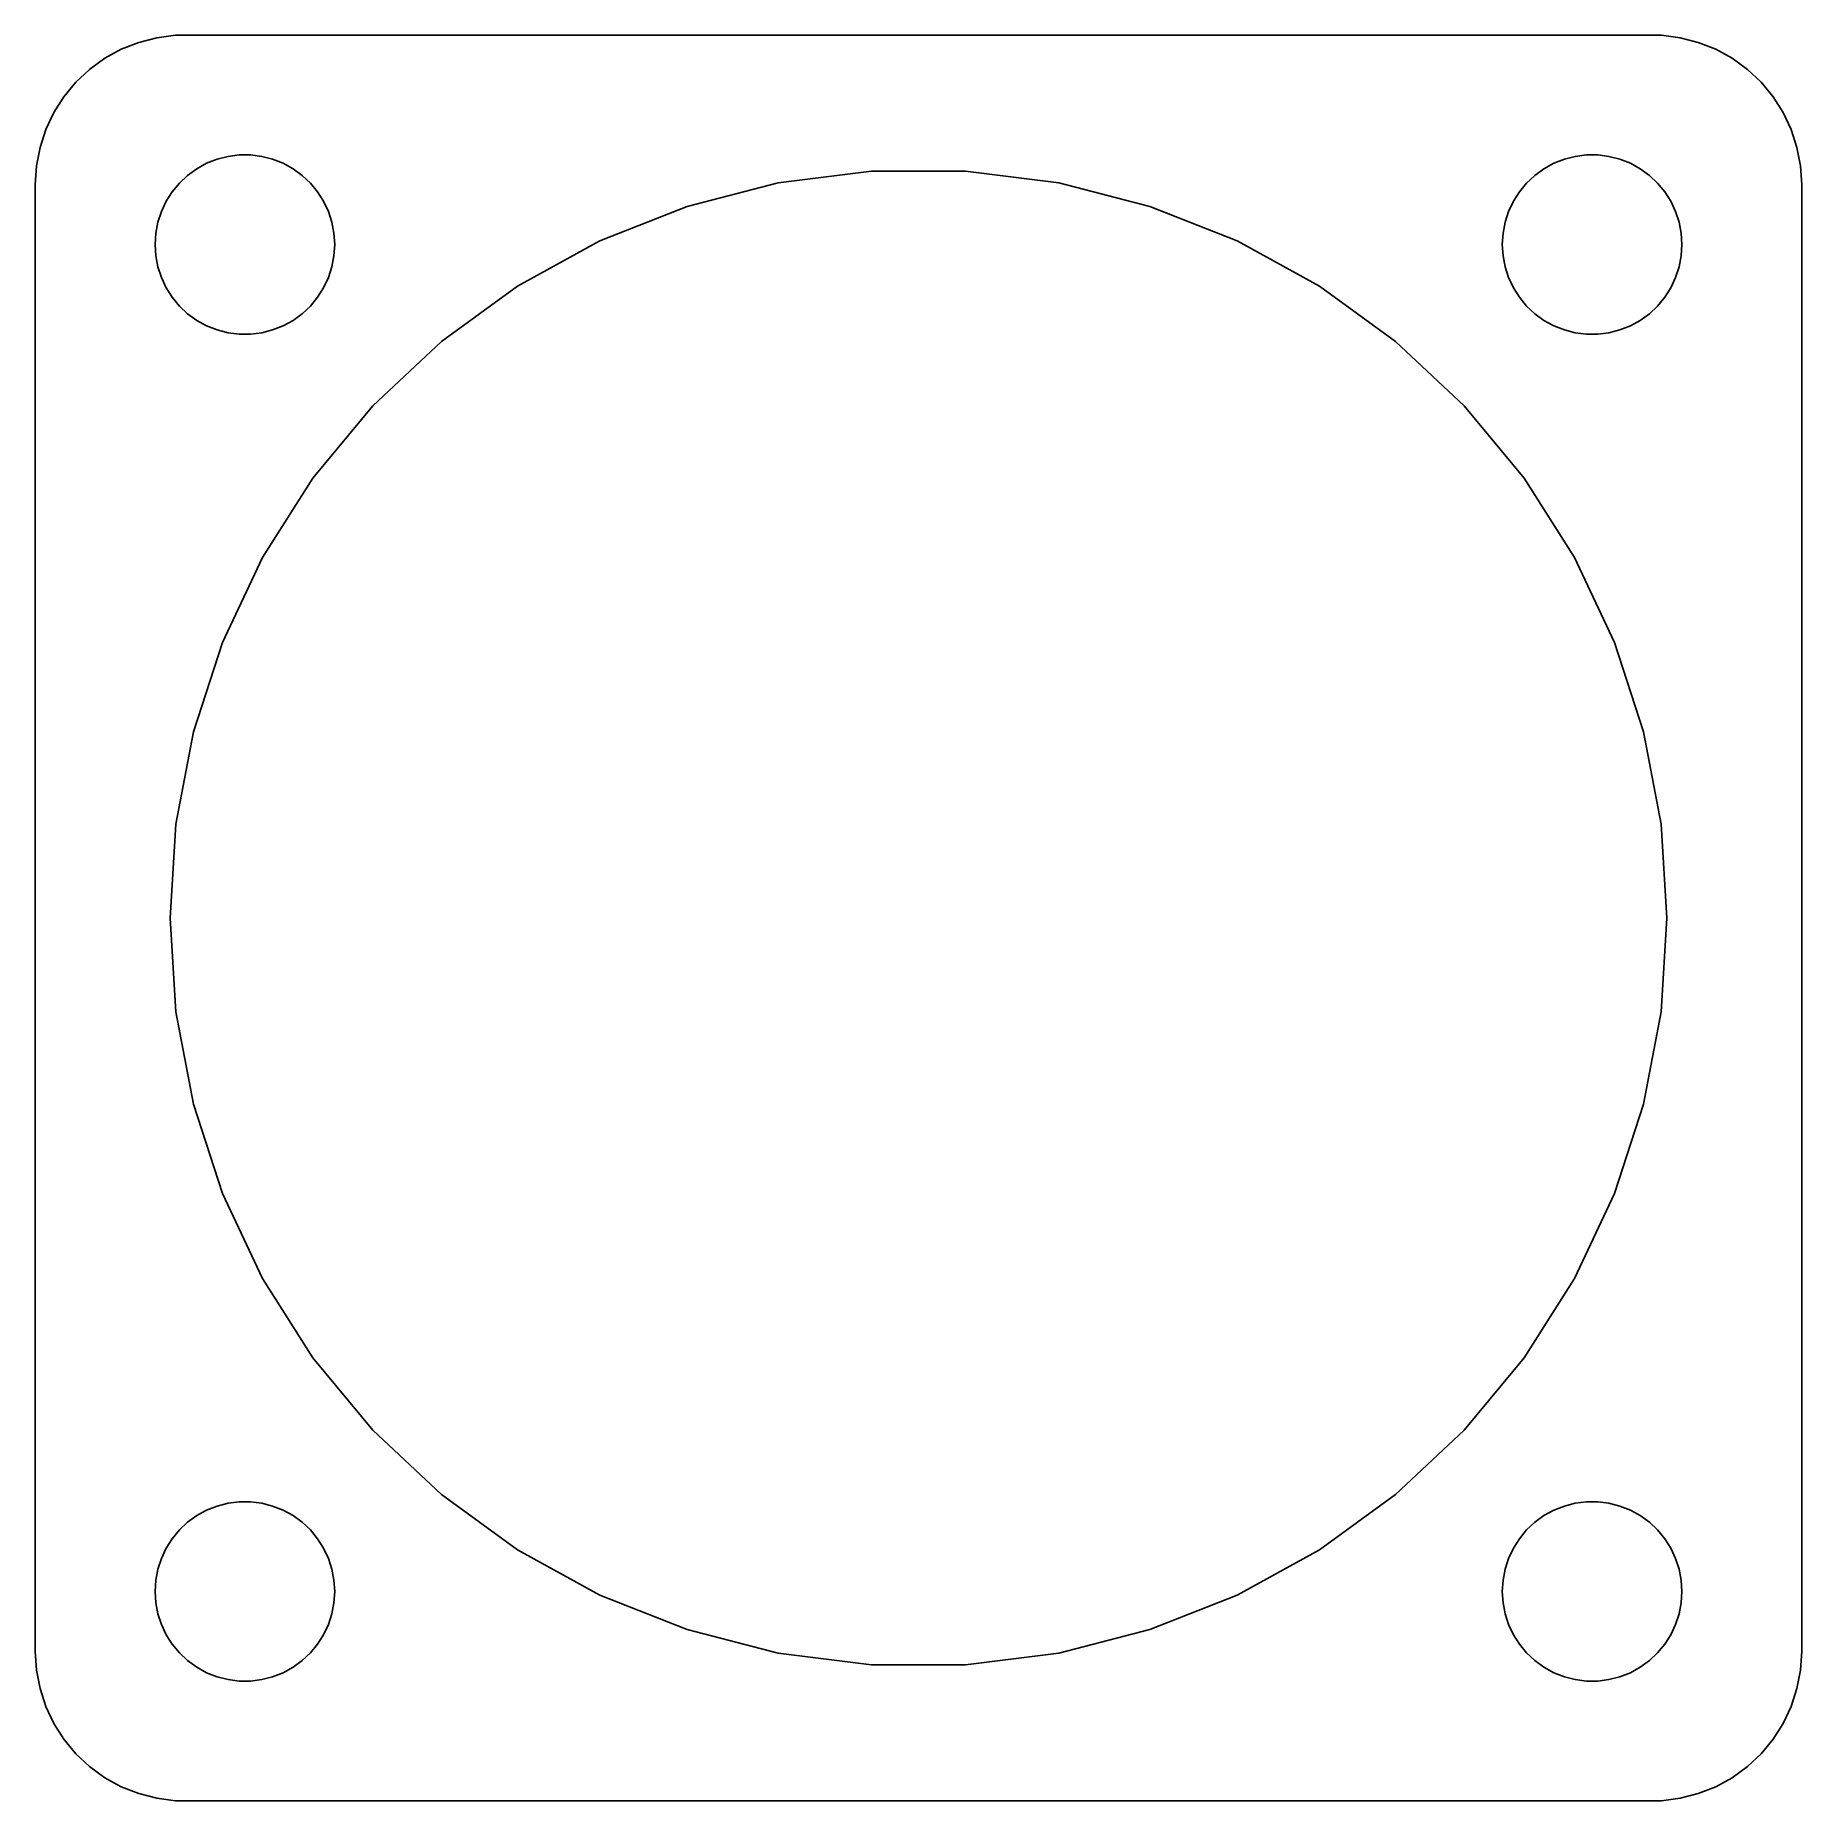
# Model space of a CAD drawing. Header units: metres. Extents: x -29.5 to 29.5, y -29.5 to 29.5.
import ezdxf

# ---------------------------------------------------------------- set-up
doc = ezdxf.new("R2010")
doc.units = ezdxf.units.M

msp = doc.modelspace()

# ---------------------------------------------------------------- linework, layer by layer
for p, q in [((-26.6289, 29.0241), (-27.1791, 28.7216)), ((-26.0451, 29.2553), (-26.6289, 29.0241)), ((-25.4369, 29.4114), (-26.0451, 29.2553)), ((-24.8139, 29.4901), (-25.4369, 29.4114)), ((24.8139, 29.4901), (-24.8139, 29.4901)), ((25.4369, 29.4114), (24.8139, 29.4901)), ((26.0451, 29.2553), (25.4369, 29.4114)), ((26.6289, 29.0241), (26.0451, 29.2553)), ((27.1791, 28.7216), (26.6289, 29.0241)), ((-27.6871, 28.3526), (-28.1448, 27.9227)), ((-27.1791, 28.7216), (-27.6871, 28.3526)), ((27.6871, 28.3526), (27.1791, 28.7216)), ((28.1448, 27.9227), (27.6871, 28.3526)), ((-28.1448, 27.9227), (-28.5451, 27.4389)), ((28.5451, 27.4389), (28.1448, 27.9227)), ((-28.5451, 27.4389), (-28.8815, 26.9088)), ((28.8815, 26.9088), (28.5451, 27.4389)), ((-28.8815, 26.9088), (-29.1489, 26.3406)), ((29.1489, 26.3406), (28.8815, 26.9088)), ((-29.1489, 26.3406), (-29.3429, 25.7434)), ((29.3429, 25.7434), (29.1489, 26.3406)), ((-29.3429, 25.7434), (-29.4606, 25.1267)), ((-23.427, 25.3532), (-23.0621, 25.4469)), ((-23.0621, 25.4469), (-22.6884, 25.4941)), ((-22.6884, 25.4941), (-22.3116, 25.4941)), ((-22.3116, 25.4941), (-21.9379, 25.4469)), ((-21.9379, 25.4469), (-21.5729, 25.3532)), ((21.5729, 25.3532), (21.9379, 25.4469)), ((21.9379, 25.4469), (22.3116, 25.4941)), ((22.3116, 25.4941), (22.6884, 25.4941)), ((22.6884, 25.4941), (23.0621, 25.4469)), ((23.0621, 25.4469), (23.427, 25.3532)), ((29.4606, 25.1267), (29.3429, 25.7434)), ((-29.4606, 25.1267), (-29.5, 24.5)), ((-24.6869, 24.5536), (-24.4123, 24.8115)), ((-24.4123, 24.8115), (-24.1075, 25.033)), ((-24.1075, 25.033), (-23.7773, 25.2145)), ((-23.7773, 25.2145), (-23.427, 25.3532)), ((-21.5729, 25.3532), (-21.2227, 25.2145)), ((-21.2227, 25.2145), (-20.8925, 25.033)), ((-20.8925, 25.033), (-20.5877, 24.8115)), ((-20.5877, 24.8115), (-20.3131, 24.5536)), ((-4.68452, 24.5572), (-1.56975, 24.9507)), ((-1.56975, 24.9507), (1.56975, 24.9507)), ((1.56975, 24.9507), (4.68452, 24.5572)), ((20.3131, 24.5536), (20.5877, 24.8115)), ((20.5877, 24.8115), (20.8925, 25.033)), ((20.8925, 25.033), (21.2227, 25.2145)), ((21.2227, 25.2145), (21.5729, 25.3532)), ((23.427, 25.3532), (23.7773, 25.2145)), ((23.7773, 25.2145), (24.1075, 25.033)), ((24.1075, 25.033), (24.4123, 24.8115)), ((24.4123, 24.8115), (24.6869, 24.5536)), ((29.5, 24.5), (29.4606, 25.1267)), ((-29.5, 24.5), (-29.5, -24.5)), ((-25.1289, 23.9453), (-24.927, 24.2634)), ((-24.927, 24.2634), (-24.6869, 24.5536)), ((-20.3131, 24.5536), (-20.0729, 24.2634)), ((-20.0729, 24.2634), (-19.8711, 23.9453)), ((-7.72542, 23.7764), (-4.68452, 24.5572)), ((4.68452, 24.5572), (7.72542, 23.7764)), ((19.8711, 23.9453), (20.0729, 24.2634)), ((20.0729, 24.2634), (20.3131, 24.5536)), ((24.6869, 24.5536), (24.927, 24.2634)), ((24.927, 24.2634), (25.1289, 23.9453)), ((29.5, -24.5), (29.5, 24.5)), ((-25.4057, 23.2461), (-25.2893, 23.6044)), ((-25.2893, 23.6044), (-25.1289, 23.9453)), ((-19.8711, 23.9453), (-19.7107, 23.6044)), ((-19.7107, 23.6044), (-19.5942, 23.2461)), ((-10.6445, 22.6207), (-7.72542, 23.7764)), ((7.72542, 23.7764), (10.6445, 22.6207)), ((19.5942, 23.2461), (19.7107, 23.6044)), ((19.7107, 23.6044), (19.8711, 23.9453)), ((25.1289, 23.9453), (25.2893, 23.6044)), ((25.2893, 23.6044), (25.4057, 23.2461)), ((-25.4763, 22.876), (-25.4057, 23.2461)), ((-19.5942, 23.2461), (-19.5237, 22.876)), ((19.5237, 22.876), (19.5942, 23.2461)), ((25.4057, 23.2461), (25.4763, 22.876)), ((-25.5, 22.5), (-25.4763, 22.876)), ((-25.4763, 22.124), (-25.5, 22.5)), ((-19.5237, 22.876), (-19.5, 22.5)), ((-19.5, 22.5), (-19.5237, 22.124)), ((-13.3957, 21.1082), (-10.6445, 22.6207)), ((10.6445, 22.6207), (13.3957, 21.1082)), ((19.5, 22.5), (19.5237, 22.876)), ((19.5237, 22.124), (19.5, 22.5)), ((25.4763, 22.876), (25.5, 22.5)), ((25.5, 22.5), (25.4763, 22.124)), ((-25.4057, 21.7539), (-25.4763, 22.124)), ((-19.5237, 22.124), (-19.5942, 21.7539)), ((19.5942, 21.7539), (19.5237, 22.124)), ((25.4763, 22.124), (25.4057, 21.7539)), ((-25.2893, 21.3956), (-25.4057, 21.7539)), ((-25.1289, 21.0547), (-25.2893, 21.3956)), ((-19.7107, 21.3956), (-19.8711, 21.0547)), ((-19.5942, 21.7539), (-19.7107, 21.3956)), ((19.7107, 21.3956), (19.5942, 21.7539)), ((19.8711, 21.0547), (19.7107, 21.3956)), ((25.2893, 21.3956), (25.1289, 21.0547)), ((25.4057, 21.7539), (25.2893, 21.3956)), ((-24.927, 20.7366), (-25.1289, 21.0547)), ((-24.6869, 20.4464), (-24.927, 20.7366)), ((-20.0729, 20.7366), (-20.3131, 20.4464)), ((-19.8711, 21.0547), (-20.0729, 20.7366)), ((-15.9356, 19.2628), (-13.3957, 21.1082)), ((13.3957, 21.1082), (15.9356, 19.2628)), ((20.0729, 20.7366), (19.8711, 21.0547)), ((20.3131, 20.4464), (20.0729, 20.7366)), ((24.927, 20.7366), (24.6869, 20.4464)), ((25.1289, 21.0547), (24.927, 20.7366)), ((-24.4123, 20.1884), (-24.6869, 20.4464)), ((-24.1075, 19.967), (-24.4123, 20.1884)), ((-20.5877, 20.1884), (-20.8925, 19.967)), ((-20.3131, 20.4464), (-20.5877, 20.1884)), ((20.5877, 20.1884), (20.3131, 20.4464)), ((20.8925, 19.967), (20.5877, 20.1884)), ((24.4123, 20.1884), (24.1075, 19.967)), ((24.6869, 20.4464), (24.4123, 20.1884)), ((-23.7773, 19.7855), (-24.1075, 19.967)), ((-23.427, 19.6468), (-23.7773, 19.7855)), ((-23.0621, 19.5531), (-23.427, 19.6468)), ((-22.6884, 19.5059), (-23.0621, 19.5531)), ((-22.3116, 19.5059), (-22.6884, 19.5059)), ((-21.9379, 19.5531), (-22.3116, 19.5059)), ((-21.5729, 19.6468), (-21.9379, 19.5531)), ((-21.2227, 19.7855), (-21.5729, 19.6468)), ((-20.8925, 19.967), (-21.2227, 19.7855)), ((21.2227, 19.7855), (20.8925, 19.967)), ((21.5729, 19.6468), (21.2227, 19.7855)), ((21.9379, 19.5531), (21.5729, 19.6468)), ((22.3116, 19.5059), (21.9379, 19.5531)), ((22.6884, 19.5059), (22.3116, 19.5059)), ((23.0621, 19.5531), (22.6884, 19.5059)), ((23.427, 19.6468), (23.0621, 19.5531)), ((23.7773, 19.7855), (23.427, 19.6468)), ((24.1075, 19.967), (23.7773, 19.7855)), ((-18.2242, 17.1137), (-15.9356, 19.2628)), ((15.9356, 19.2628), (18.2242, 17.1137)), ((-20.2254, 14.6946), (-18.2242, 17.1137)), ((18.2242, 17.1137), (20.2254, 14.6946)), ((-21.9077, 12.0438), (-20.2254, 14.6946)), ((20.2254, 14.6946), (21.9077, 12.0438)), ((-23.2444, 9.20311), (-21.9077, 12.0438)), ((21.9077, 12.0438), (23.2444, 9.20311)), ((-24.2146, 6.21724), (-23.2444, 9.20311)), ((23.2444, 9.20311), (24.2146, 6.21724)), ((-24.8029, 3.13332), (-24.2146, 6.21724)), ((24.2146, 6.21724), (24.8029, 3.13332)), ((-25, 0), (-24.8029, 3.13332)), ((24.8029, 3.13332), (25, 0)), ((-24.8029, -3.13332), (-25, 0)), ((25, 0), (24.8029, -3.13332)), ((-24.2146, -6.21724), (-24.8029, -3.13332)), ((24.8029, -3.13332), (24.2146, -6.21724)), ((-23.2444, -9.20311), (-24.2146, -6.21724)), ((24.2146, -6.21724), (23.2444, -9.20311)), ((-21.9077, -12.0438), (-23.2444, -9.20311)), ((23.2444, -9.20311), (21.9077, -12.0438)), ((-20.2254, -14.6946), (-21.9077, -12.0438)), ((21.9077, -12.0438), (20.2254, -14.6946)), ((-18.2242, -17.1137), (-20.2254, -14.6946)), ((20.2254, -14.6946), (18.2242, -17.1137)), ((-15.9356, -19.2628), (-18.2242, -17.1137)), ((18.2242, -17.1137), (15.9356, -19.2628)), ((-13.3957, -21.1082), (-15.9356, -19.2628)), ((15.9356, -19.2628), (13.3957, -21.1082)), ((-24.4123, -20.1884), (-24.1075, -19.967)), ((-24.1075, -19.967), (-23.7773, -19.7855)), ((-23.7773, -19.7855), (-23.427, -19.6468)), ((-23.427, -19.6468), (-23.0621, -19.5531)), ((-23.0621, -19.5531), (-22.6884, -19.5059)), ((-22.6884, -19.5059), (-22.3116, -19.5059)), ((-22.3116, -19.5059), (-21.9379, -19.5531)), ((-21.9379, -19.5531), (-21.5729, -19.6468)), ((-21.5729, -19.6468), (-21.2227, -19.7855)), ((-21.2227, -19.7855), (-20.8925, -19.967)), ((-20.8925, -19.967), (-20.5877, -20.1884)), ((20.5877, -20.1884), (20.8925, -19.967)), ((20.8925, -19.967), (21.2227, -19.7855)), ((21.2227, -19.7855), (21.5729, -19.6468)), ((21.5729, -19.6468), (21.9379, -19.5531)), ((21.9379, -19.5531), (22.3116, -19.5059)), ((22.3116, -19.5059), (22.6884, -19.5059)), ((22.6884, -19.5059), (23.0621, -19.5531)), ((23.0621, -19.5531), (23.427, -19.6468)), ((23.427, -19.6468), (23.7773, -19.7855)), ((23.7773, -19.7855), (24.1075, -19.967)), ((24.1075, -19.967), (24.4123, -20.1884)), ((-24.927, -20.7366), (-24.6869, -20.4464)), ((-24.6869, -20.4464), (-24.4123, -20.1884)), ((-20.5877, -20.1884), (-20.3131, -20.4464)), ((-20.3131, -20.4464), (-20.0729, -20.7366)), ((20.0729, -20.7366), (20.3131, -20.4464)), ((20.3131, -20.4464), (20.5877, -20.1884)), ((24.4123, -20.1884), (24.6869, -20.4464)), ((24.6869, -20.4464), (24.927, -20.7366)), ((-25.2893, -21.3956), (-25.1289, -21.0547)), ((-25.1289, -21.0547), (-24.927, -20.7366)), ((-20.0729, -20.7366), (-19.8711, -21.0547)), ((-19.8711, -21.0547), (-19.7107, -21.3956)), ((-10.6445, -22.6207), (-13.3957, -21.1082)), ((13.3957, -21.1082), (10.6445, -22.6207)), ((19.7107, -21.3956), (19.8711, -21.0547)), ((19.8711, -21.0547), (20.0729, -20.7366)), ((24.927, -20.7366), (25.1289, -21.0547)), ((25.1289, -21.0547), (25.2893, -21.3956)), ((-25.4763, -22.124), (-25.4057, -21.7539)), ((-25.4057, -21.7539), (-25.2893, -21.3956)), ((-19.7107, -21.3956), (-19.5942, -21.7539)), ((-19.5942, -21.7539), (-19.5237, -22.124)), ((19.5237, -22.124), (19.5942, -21.7539)), ((19.5942, -21.7539), (19.7107, -21.3956)), ((25.2893, -21.3956), (25.4057, -21.7539)), ((25.4057, -21.7539), (25.4763, -22.124)), ((-25.5, -22.5), (-25.4763, -22.124)), ((-19.5237, -22.124), (-19.5, -22.5)), ((19.5, -22.5), (19.5237, -22.124)), ((25.4763, -22.124), (25.5, -22.5)), ((-25.4763, -22.876), (-25.5, -22.5)), ((-25.4057, -23.2461), (-25.4763, -22.876)), ((-19.5237, -22.876), (-19.5942, -23.2461)), ((-19.5, -22.5), (-19.5237, -22.876)), ((-7.72542, -23.7764), (-10.6445, -22.6207)), ((10.6445, -22.6207), (7.72542, -23.7764)), ((19.5237, -22.876), (19.5, -22.5)), ((19.5942, -23.2461), (19.5237, -22.876)), ((25.4763, -22.876), (25.4057, -23.2461)), ((25.5, -22.5), (25.4763, -22.876)), ((-25.2893, -23.6044), (-25.4057, -23.2461)), ((-19.5942, -23.2461), (-19.7107, -23.6044)), ((19.7107, -23.6044), (19.5942, -23.2461)), ((25.4057, -23.2461), (25.2893, -23.6044)), ((-25.1289, -23.9453), (-25.2893, -23.6044)), ((-24.927, -24.2634), (-25.1289, -23.9453)), ((-19.8711, -23.9453), (-20.0729, -24.2634)), ((-19.7107, -23.6044), (-19.8711, -23.9453)), ((-4.68452, -24.5572), (-7.72542, -23.7764)), ((7.72542, -23.7764), (4.68452, -24.5572)), ((19.8711, -23.9453), (19.7107, -23.6044)), ((20.0729, -24.2634), (19.8711, -23.9453)), ((25.1289, -23.9453), (24.927, -24.2634)), ((25.2893, -23.6044), (25.1289, -23.9453)), ((-29.5, -24.5), (-29.4606, -25.1267)), ((-24.6869, -24.5536), (-24.927, -24.2634)), ((-24.4123, -24.8115), (-24.6869, -24.5536)), ((-20.3131, -24.5536), (-20.5877, -24.8115)), ((-20.0729, -24.2634), (-20.3131, -24.5536)), ((-1.56975, -24.9507), (-4.68452, -24.5572)), ((4.68452, -24.5572), (1.56975, -24.9507)), ((20.3131, -24.5536), (20.0729, -24.2634)), ((20.5877, -24.8115), (20.3131, -24.5536)), ((24.6869, -24.5536), (24.4123, -24.8115)), ((24.927, -24.2634), (24.6869, -24.5536)), ((29.4606, -25.1267), (29.5, -24.5)), ((-29.4606, -25.1267), (-29.3429, -25.7434)), ((-24.1075, -25.033), (-24.4123, -24.8115)), ((-23.7773, -25.2145), (-24.1075, -25.033)), ((-23.427, -25.3532), (-23.7773, -25.2145)), ((-23.0621, -25.4469), (-23.427, -25.3532)), ((-21.5729, -25.3532), (-21.9379, -25.4469)), ((-21.2227, -25.2145), (-21.5729, -25.3532)), ((-20.8925, -25.033), (-21.2227, -25.2145)), ((-20.5877, -24.8115), (-20.8925, -25.033)), ((1.56975, -24.9507), (-1.56975, -24.9507)), ((20.8925, -25.033), (20.5877, -24.8115)), ((21.2227, -25.2145), (20.8925, -25.033)), ((21.5729, -25.3532), (21.2227, -25.2145)), ((21.9379, -25.4469), (21.5729, -25.3532)), ((23.427, -25.3532), (23.0621, -25.4469)), ((23.7773, -25.2145), (23.427, -25.3532)), ((24.1075, -25.033), (23.7773, -25.2145)), ((24.4123, -24.8115), (24.1075, -25.033)), ((29.3429, -25.7434), (29.4606, -25.1267)), ((-29.3429, -25.7434), (-29.1489, -26.3406)), ((-22.6884, -25.4941), (-23.0621, -25.4469)), ((-22.3116, -25.4941), (-22.6884, -25.4941)), ((-21.9379, -25.4469), (-22.3116, -25.4941)), ((22.3116, -25.4941), (21.9379, -25.4469)), ((22.6884, -25.4941), (22.3116, -25.4941)), ((23.0621, -25.4469), (22.6884, -25.4941)), ((29.1489, -26.3406), (29.3429, -25.7434)), ((-29.1489, -26.3406), (-28.8815, -26.9088)), ((28.8815, -26.9088), (29.1489, -26.3406)), ((-28.8815, -26.9088), (-28.5451, -27.4389)), ((28.5451, -27.4389), (28.8815, -26.9088)), ((-28.5451, -27.4389), (-28.1448, -27.9227)), ((28.1448, -27.9227), (28.5451, -27.4389)), ((-28.1448, -27.9227), (-27.6871, -28.3526)), ((27.6871, -28.3526), (28.1448, -27.9227)), ((-27.6871, -28.3526), (-27.1791, -28.7216)), ((-27.1791, -28.7216), (-26.6289, -29.0241)), ((26.6289, -29.0241), (27.1791, -28.7216)), ((27.1791, -28.7216), (27.6871, -28.3526)), ((-26.6289, -29.0241), (-26.0451, -29.2553)), ((-26.0451, -29.2553), (-25.4369, -29.4114)), ((-25.4369, -29.4114), (-24.8139, -29.4901)), ((-24.8139, -29.4901), (24.8139, -29.4901)), ((24.8139, -29.4901), (25.4369, -29.4114)), ((25.4369, -29.4114), (26.0451, -29.2553)), ((26.0451, -29.2553), (26.6289, -29.0241))]:
    msp.add_line(p, q)

doc.saveas('drawing.dxf')
